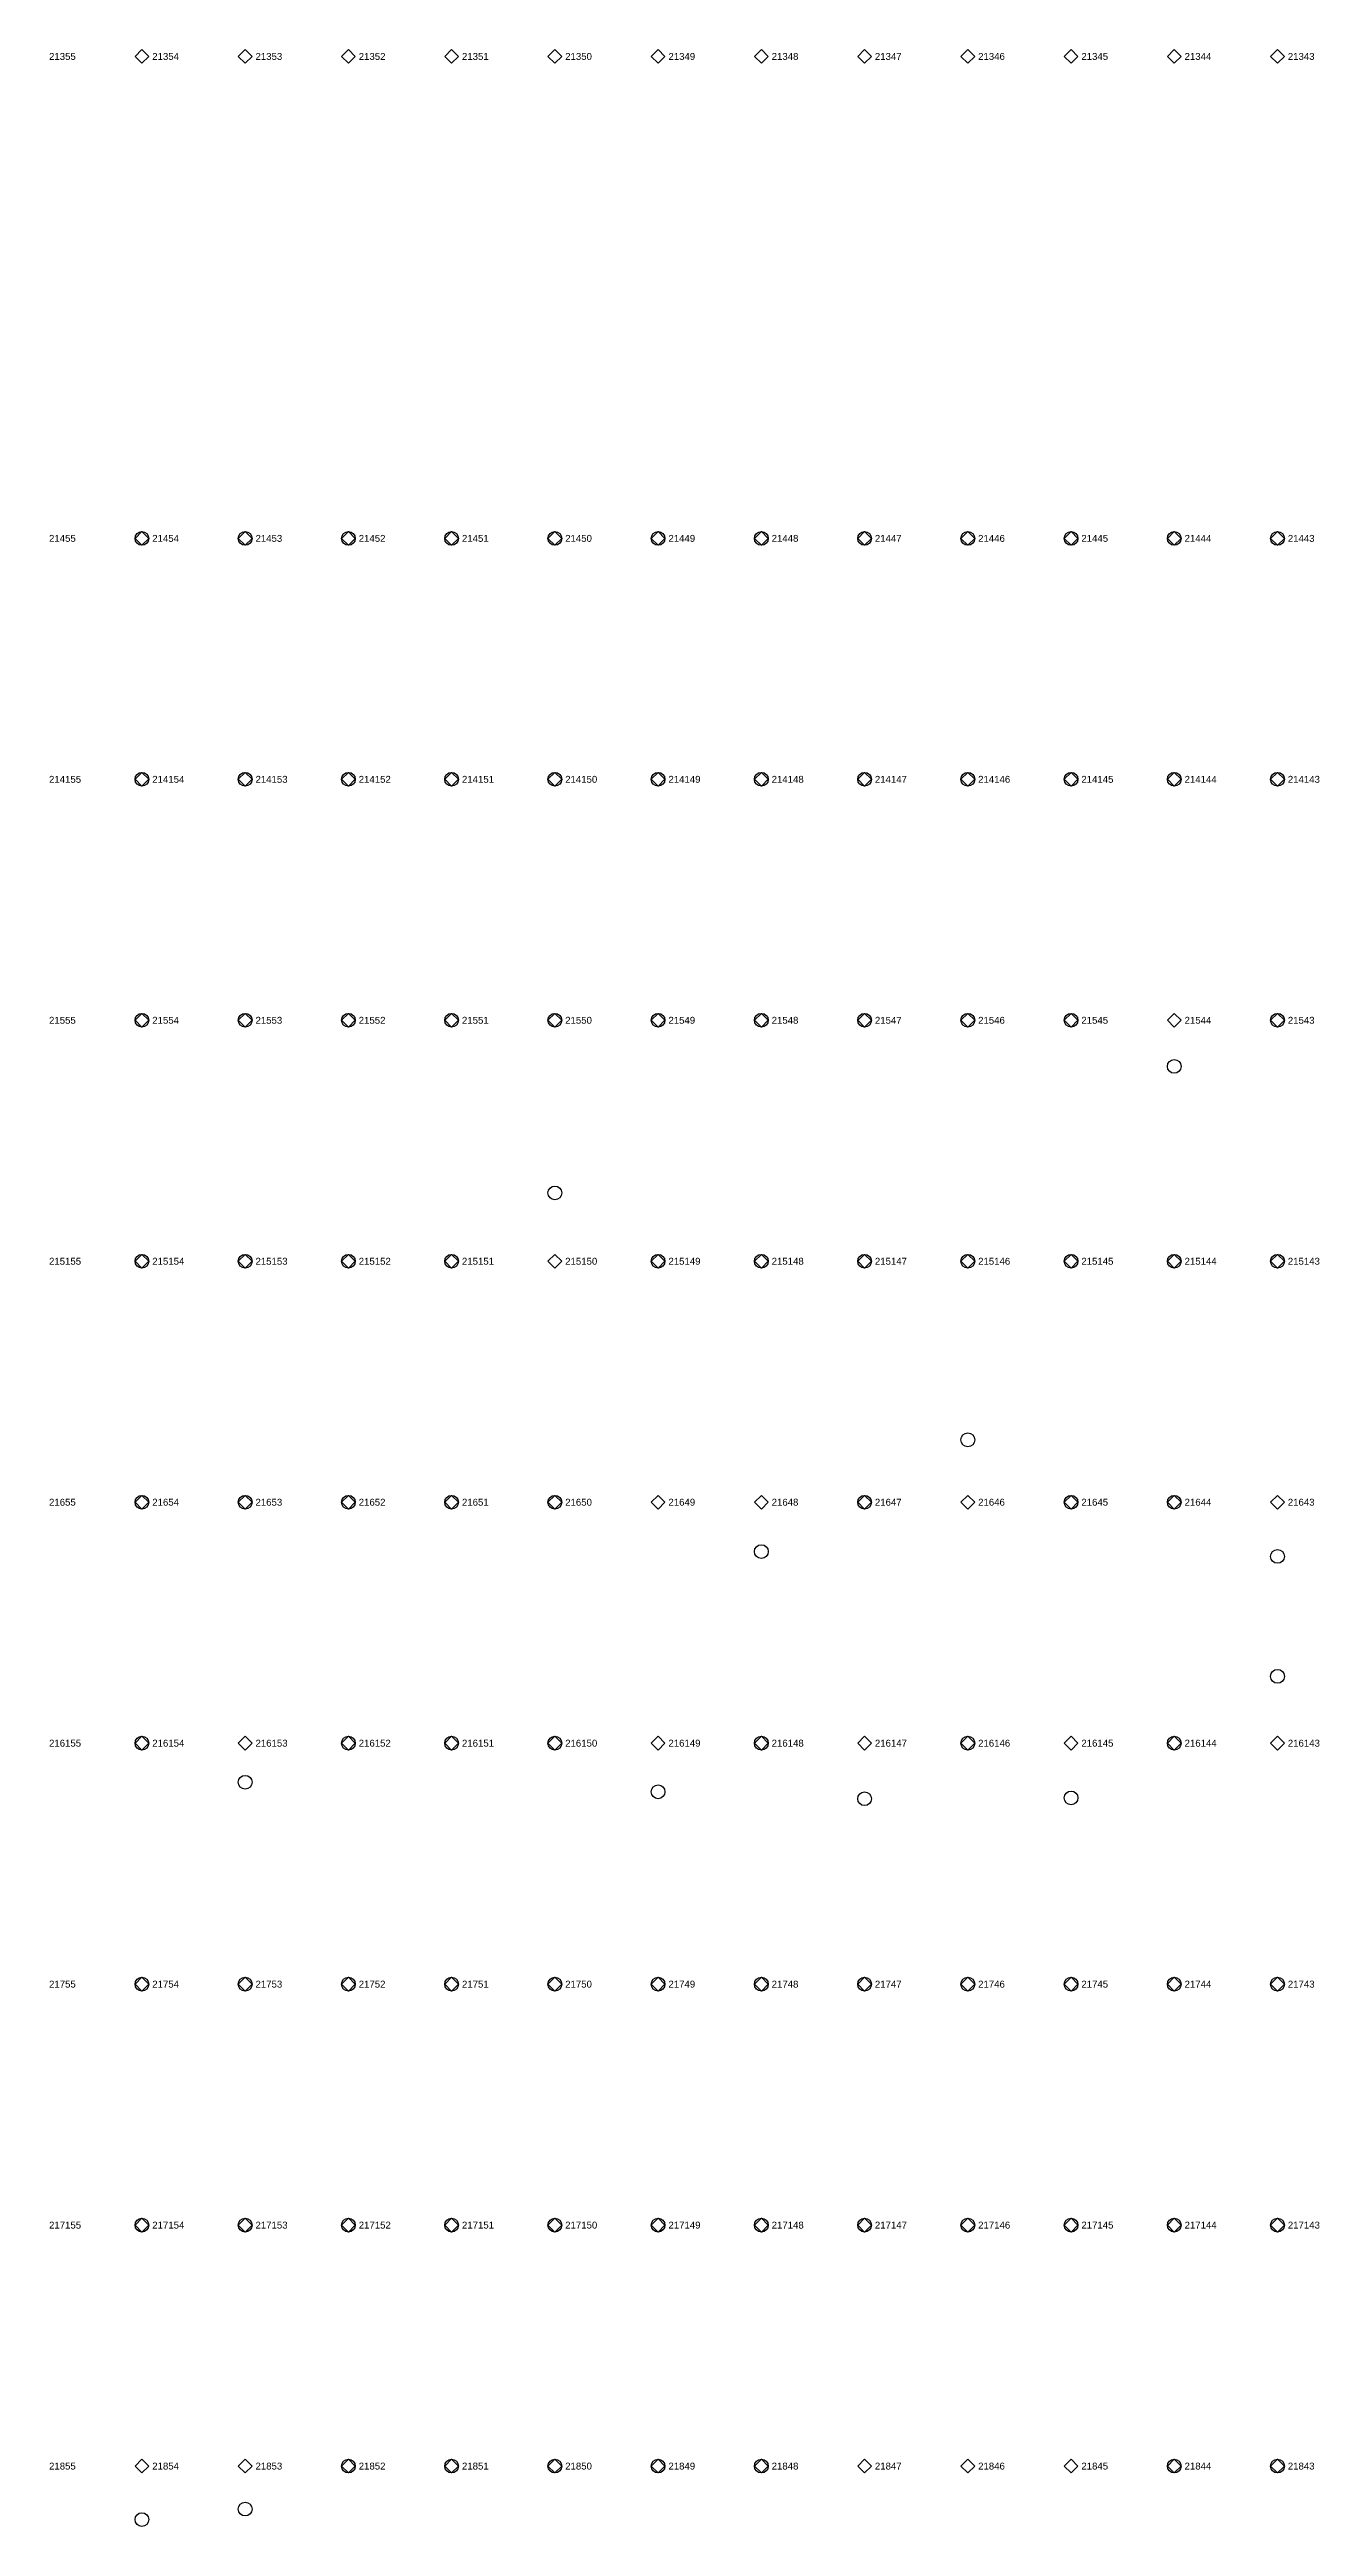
# Model space of a CAD drawing. Extents: x -5 to 376, y -217 to 241.
# Drawn here: x 137.8 to 184.7, y -96.9 to -5.5 of the extents above; entities that cross this region are included whole.
import ezdxf

# ---------------------------------------------------------------- set-up
doc = ezdxf.new("R2010")
doc.units = 0
for name, color, linetype in [('FIXTURE_INTERFACE_PIN', 4, 'CONTINUOUS'), ('TESTER_INTERFACE_PIN', 144, 'CONTINUOUS'), ('TESTER_INTERFACE_PIN_LABEL', 144, 'CONTINUOUS')]:
    doc.layers.add(name, color=color, linetype=linetype)
doc.styles.get("Standard").update_dxf_attribs({"font": 'arial.ttf'})

msp = doc.modelspace()

# ---------------------------------------------------------------- linework, layer by layer
at = {"layer": 'FIXTURE_INTERFACE_PIN'}
for centre in [(141.25194, -23.5585), (145.06194, -23.5585), (148.87194, -23.5585), (152.68194, -23.5585), (156.49194, -23.5585), (160.30194, -23.5585), (164.11194, -23.5585), (167.92194, -23.5585), (171.73194, -23.5585), (175.54194, -23.5585), (179.35194, -23.5585), (183.16194, -23.5585), (141.25194, -32.4485), (145.06194, -32.4485), (148.87194, -32.4485), (152.68194, -32.4485), (156.49194, -32.4485), (160.30194, -32.4485), (164.11194, -32.4485), (167.92194, -32.4485), (171.73194, -32.4485), (175.54194, -32.4485), (179.35194, -32.4485), (183.16194, -32.4485), (141.25194, -41.3385), (145.06194, -41.3385), (148.87194, -41.3385), (152.68194, -41.3385), (156.49194, -41.3385), (160.30194, -41.3385), (164.11194, -41.3385), (167.92194, -41.3385), (171.73194, -41.3385), (175.54194, -41.3385), (183.16194, -41.3385), (179.35194, -43.03776), (156.49194, -47.70628), (141.25194, -50.2285), (145.06194, -50.2285), (148.87194, -50.2285), (152.68194, -50.2285), (160.30194, -50.2285), (164.11194, -50.2285), (167.92194, -50.2285), (171.73194, -50.2285), (175.54194, -50.2285), (179.35194, -50.2285), (183.16194, -50.2285), (171.73194, -56.81726), (141.25194, -59.1185), (145.06194, -59.1185), (148.87194, -59.1185), (152.68194, -59.1185), (156.49194, -59.1185), (167.92194, -59.1185), (175.54194, -59.1185), (179.35194, -59.1185), (164.11194, -60.94222), (183.16194, -61.11748), (183.16194, -65.54216), (141.25194, -68.0085), (148.87194, -68.0085), (152.68194, -68.0085), (156.49194, -68.0085), (164.11194, -68.0085), (171.73194, -68.0085), (179.35194, -68.0085), (145.06194, -69.45122), (160.30194, -69.80174), (167.92194, -70.05828), (175.54194, -70.0278), (141.25194, -76.8985), (145.06194, -76.8985), (148.87194, -76.8985), (152.68194, -76.8985), (156.49194, -76.8985), (160.30194, -76.8985), (164.11194, -76.8985), (167.92194, -76.8985), (171.73194, -76.8985), (175.54194, -76.8985), (179.35194, -76.8985), (183.16194, -76.8985), (141.25194, -85.7885), (145.06194, -85.7885), (148.87194, -85.7885), (152.68194, -85.7885), (156.49194, -85.7885), (160.30194, -85.7885), (164.11194, -85.7885), (167.92194, -85.7885), (171.73194, -85.7885), (175.54194, -85.7885), (179.35194, -85.7885), (183.16194, -85.7885), (148.87194, -94.6785), (152.68194, -94.6785), (156.49194, -94.6785), (160.30194, -94.6785), (164.11194, -94.6785), (179.35194, -94.6785), (183.16194, -94.6785), (141.25194, -96.65208), (145.06194, -96.26346)]:
    msp.add_circle(centre, 0.254, dxfattribs=at)
at = {"layer": 'TESTER_INTERFACE_PIN'}
for p, q in [((141.25194, -5.5245), (140.99794, -5.7785)), ((140.99794, -5.7785), (141.25194, -6.0325)), ((141.50594, -5.7785), (141.25194, -5.5245)), ((141.25194, -6.0325), (141.50594, -5.7785)), ((145.06194, -5.5245), (144.80794, -5.7785)), ((144.80794, -5.7785), (145.06194, -6.0325)), ((145.31594, -5.7785), (145.06194, -5.5245)), ((145.06194, -6.0325), (145.31594, -5.7785)), ((148.87194, -5.5245), (148.61794, -5.7785)), ((148.61794, -5.7785), (148.87194, -6.0325)), ((149.12594, -5.7785), (148.87194, -5.5245)), ((148.87194, -6.0325), (149.12594, -5.7785)), ((152.68194, -5.5245), (152.42794, -5.7785)), ((152.42794, -5.7785), (152.68194, -6.0325)), ((152.93594, -5.7785), (152.68194, -5.5245)), ((152.68194, -6.0325), (152.93594, -5.7785)), ((156.49194, -5.5245), (156.23794, -5.7785)), ((156.23794, -5.7785), (156.49194, -6.0325)), ((156.74594, -5.7785), (156.49194, -5.5245)), ((156.49194, -6.0325), (156.74594, -5.7785)), ((160.30194, -5.5245), (160.04794, -5.7785)), ((160.04794, -5.7785), (160.30194, -6.0325)), ((160.55594, -5.7785), (160.30194, -5.5245)), ((160.30194, -6.0325), (160.55594, -5.7785)), ((164.11194, -5.5245), (163.85794, -5.7785)), ((163.85794, -5.7785), (164.11194, -6.0325)), ((164.36594, -5.7785), (164.11194, -5.5245)), ((164.11194, -6.0325), (164.36594, -5.7785)), ((167.92194, -5.5245), (167.66794, -5.7785)), ((167.66794, -5.7785), (167.92194, -6.0325)), ((168.17594, -5.7785), (167.92194, -5.5245)), ((167.92194, -6.0325), (168.17594, -5.7785)), ((171.73194, -5.5245), (171.47794, -5.7785)), ((171.47794, -5.7785), (171.73194, -6.0325)), ((171.98594, -5.7785), (171.73194, -5.5245)), ((171.73194, -6.0325), (171.98594, -5.7785)), ((175.54194, -5.5245), (175.28794, -5.7785)), ((175.28794, -5.7785), (175.54194, -6.0325)), ((175.79594, -5.7785), (175.54194, -5.5245)), ((175.54194, -6.0325), (175.79594, -5.7785)), ((179.35194, -5.5245), (179.09794, -5.7785)), ((179.09794, -5.7785), (179.35194, -6.0325)), ((179.60594, -5.7785), (179.35194, -5.5245)), ((179.35194, -6.0325), (179.60594, -5.7785)), ((183.16194, -5.5245), (182.90794, -5.7785)), ((182.90794, -5.7785), (183.16194, -6.0325)), ((183.41594, -5.7785), (183.16194, -5.5245)), ((183.16194, -6.0325), (183.41594, -5.7785)), ((141.25194, -23.3045), (140.99794, -23.5585)), ((140.99794, -23.5585), (141.25194, -23.8125)), ((141.50594, -23.5585), (141.25194, -23.3045)), ((141.25194, -23.8125), (141.50594, -23.5585)), ((145.06194, -23.3045), (144.80794, -23.5585)), ((144.80794, -23.5585), (145.06194, -23.8125)), ((145.31594, -23.5585), (145.06194, -23.3045)), ((145.06194, -23.8125), (145.31594, -23.5585)), ((148.87194, -23.3045), (148.61794, -23.5585)), ((148.61794, -23.5585), (148.87194, -23.8125)), ((149.12594, -23.5585), (148.87194, -23.3045)), ((148.87194, -23.8125), (149.12594, -23.5585)), ((152.68194, -23.3045), (152.42794, -23.5585)), ((152.42794, -23.5585), (152.68194, -23.8125)), ((152.93594, -23.5585), (152.68194, -23.3045)), ((152.68194, -23.8125), (152.93594, -23.5585)), ((156.49194, -23.3045), (156.23794, -23.5585)), ((156.23794, -23.5585), (156.49194, -23.8125)), ((156.74594, -23.5585), (156.49194, -23.3045)), ((156.49194, -23.8125), (156.74594, -23.5585)), ((160.30194, -23.3045), (160.04794, -23.5585)), ((160.04794, -23.5585), (160.30194, -23.8125)), ((160.55594, -23.5585), (160.30194, -23.3045)), ((160.30194, -23.8125), (160.55594, -23.5585)), ((164.11194, -23.3045), (163.85794, -23.5585)), ((163.85794, -23.5585), (164.11194, -23.8125)), ((164.36594, -23.5585), (164.11194, -23.3045)), ((164.11194, -23.8125), (164.36594, -23.5585)), ((167.92194, -23.3045), (167.66794, -23.5585)), ((167.66794, -23.5585), (167.92194, -23.8125)), ((168.17594, -23.5585), (167.92194, -23.3045)), ((167.92194, -23.8125), (168.17594, -23.5585)), ((171.73194, -23.3045), (171.47794, -23.5585)), ((171.47794, -23.5585), (171.73194, -23.8125)), ((171.98594, -23.5585), (171.73194, -23.3045)), ((171.73194, -23.8125), (171.98594, -23.5585)), ((175.54194, -23.3045), (175.28794, -23.5585)), ((175.28794, -23.5585), (175.54194, -23.8125)), ((175.79594, -23.5585), (175.54194, -23.3045)), ((175.54194, -23.8125), (175.79594, -23.5585)), ((179.35194, -23.3045), (179.09794, -23.5585)), ((179.09794, -23.5585), (179.35194, -23.8125)), ((179.60594, -23.5585), (179.35194, -23.3045)), ((179.35194, -23.8125), (179.60594, -23.5585)), ((183.16194, -23.3045), (182.90794, -23.5585)), ((182.90794, -23.5585), (183.16194, -23.8125)), ((183.41594, -23.5585), (183.16194, -23.3045)), ((183.16194, -23.8125), (183.41594, -23.5585)), ((141.25194, -32.1945), (140.99794, -32.4485)), ((140.99794, -32.4485), (141.25194, -32.7025)), ((141.50594, -32.4485), (141.25194, -32.1945)), ((141.25194, -32.7025), (141.50594, -32.4485)), ((145.06194, -32.1945), (144.80794, -32.4485)), ((144.80794, -32.4485), (145.06194, -32.7025)), ((145.31594, -32.4485), (145.06194, -32.1945)), ((145.06194, -32.7025), (145.31594, -32.4485)), ((148.87194, -32.1945), (148.61794, -32.4485)), ((148.61794, -32.4485), (148.87194, -32.7025)), ((149.12594, -32.4485), (148.87194, -32.1945)), ((148.87194, -32.7025), (149.12594, -32.4485)), ((152.68194, -32.1945), (152.42794, -32.4485)), ((152.42794, -32.4485), (152.68194, -32.7025)), ((152.93594, -32.4485), (152.68194, -32.1945)), ((152.68194, -32.7025), (152.93594, -32.4485)), ((156.49194, -32.1945), (156.23794, -32.4485)), ((156.23794, -32.4485), (156.49194, -32.7025)), ((156.74594, -32.4485), (156.49194, -32.1945)), ((156.49194, -32.7025), (156.74594, -32.4485)), ((160.30194, -32.1945), (160.04794, -32.4485)), ((160.04794, -32.4485), (160.30194, -32.7025)), ((160.55594, -32.4485), (160.30194, -32.1945)), ((160.30194, -32.7025), (160.55594, -32.4485)), ((164.11194, -32.1945), (163.85794, -32.4485)), ((163.85794, -32.4485), (164.11194, -32.7025)), ((164.36594, -32.4485), (164.11194, -32.1945)), ((164.11194, -32.7025), (164.36594, -32.4485)), ((167.92194, -32.1945), (167.66794, -32.4485)), ((167.66794, -32.4485), (167.92194, -32.7025)), ((168.17594, -32.4485), (167.92194, -32.1945)), ((167.92194, -32.7025), (168.17594, -32.4485)), ((171.73194, -32.1945), (171.47794, -32.4485)), ((171.47794, -32.4485), (171.73194, -32.7025)), ((171.98594, -32.4485), (171.73194, -32.1945)), ((171.73194, -32.7025), (171.98594, -32.4485)), ((175.54194, -32.1945), (175.28794, -32.4485)), ((175.28794, -32.4485), (175.54194, -32.7025)), ((175.79594, -32.4485), (175.54194, -32.1945)), ((175.54194, -32.7025), (175.79594, -32.4485)), ((179.35194, -32.1945), (179.09794, -32.4485)), ((179.09794, -32.4485), (179.35194, -32.7025)), ((179.60594, -32.4485), (179.35194, -32.1945)), ((179.35194, -32.7025), (179.60594, -32.4485)), ((183.16194, -32.1945), (182.90794, -32.4485)), ((182.90794, -32.4485), (183.16194, -32.7025)), ((183.41594, -32.4485), (183.16194, -32.1945)), ((183.16194, -32.7025), (183.41594, -32.4485)), ((141.25194, -41.0845), (140.99794, -41.3385)), ((141.50594, -41.3385), (141.25194, -41.0845)), ((145.06194, -41.0845), (144.80794, -41.3385)), ((145.31594, -41.3385), (145.06194, -41.0845)), ((148.87194, -41.0845), (148.61794, -41.3385)), ((149.12594, -41.3385), (148.87194, -41.0845)), ((152.68194, -41.0845), (152.42794, -41.3385)), ((152.93594, -41.3385), (152.68194, -41.0845)), ((156.49194, -41.0845), (156.23794, -41.3385)), ((156.74594, -41.3385), (156.49194, -41.0845)), ((160.30194, -41.0845), (160.04794, -41.3385)), ((160.55594, -41.3385), (160.30194, -41.0845)), ((164.11194, -41.0845), (163.85794, -41.3385)), ((164.36594, -41.3385), (164.11194, -41.0845)), ((167.92194, -41.0845), (167.66794, -41.3385)), ((168.17594, -41.3385), (167.92194, -41.0845)), ((171.73194, -41.0845), (171.47794, -41.3385)), ((171.98594, -41.3385), (171.73194, -41.0845)), ((175.54194, -41.0845), (175.28794, -41.3385)), ((175.79594, -41.3385), (175.54194, -41.0845)), ((179.35194, -41.0845), (179.09794, -41.3385)), ((179.60594, -41.3385), (179.35194, -41.0845)), ((183.16194, -41.0845), (182.90794, -41.3385)), ((183.41594, -41.3385), (183.16194, -41.0845)), ((140.99794, -41.3385), (141.25194, -41.5925)), ((141.25194, -41.5925), (141.50594, -41.3385)), ((144.80794, -41.3385), (145.06194, -41.5925)), ((145.06194, -41.5925), (145.31594, -41.3385)), ((148.61794, -41.3385), (148.87194, -41.5925)), ((148.87194, -41.5925), (149.12594, -41.3385)), ((152.42794, -41.3385), (152.68194, -41.5925)), ((152.68194, -41.5925), (152.93594, -41.3385)), ((156.23794, -41.3385), (156.49194, -41.5925)), ((156.49194, -41.5925), (156.74594, -41.3385)), ((160.04794, -41.3385), (160.30194, -41.5925)), ((160.30194, -41.5925), (160.55594, -41.3385)), ((163.85794, -41.3385), (164.11194, -41.5925)), ((164.11194, -41.5925), (164.36594, -41.3385)), ((167.66794, -41.3385), (167.92194, -41.5925)), ((167.92194, -41.5925), (168.17594, -41.3385)), ((171.47794, -41.3385), (171.73194, -41.5925)), ((171.73194, -41.5925), (171.98594, -41.3385)), ((175.28794, -41.3385), (175.54194, -41.5925)), ((175.54194, -41.5925), (175.79594, -41.3385)), ((179.09794, -41.3385), (179.35194, -41.5925)), ((179.35194, -41.5925), (179.60594, -41.3385)), ((182.90794, -41.3385), (183.16194, -41.5925)), ((183.16194, -41.5925), (183.41594, -41.3385)), ((141.25194, -49.9745), (140.99794, -50.2285)), ((140.99794, -50.2285), (141.25194, -50.4825)), ((141.50594, -50.2285), (141.25194, -49.9745)), ((141.25194, -50.4825), (141.50594, -50.2285)), ((145.06194, -49.9745), (144.80794, -50.2285)), ((144.80794, -50.2285), (145.06194, -50.4825)), ((145.31594, -50.2285), (145.06194, -49.9745)), ((145.06194, -50.4825), (145.31594, -50.2285)), ((148.87194, -49.9745), (148.61794, -50.2285)), ((148.61794, -50.2285), (148.87194, -50.4825)), ((149.12594, -50.2285), (148.87194, -49.9745)), ((148.87194, -50.4825), (149.12594, -50.2285)), ((152.68194, -49.9745), (152.42794, -50.2285)), ((152.42794, -50.2285), (152.68194, -50.4825)), ((152.93594, -50.2285), (152.68194, -49.9745)), ((152.68194, -50.4825), (152.93594, -50.2285)), ((156.49194, -49.9745), (156.23794, -50.2285)), ((156.23794, -50.2285), (156.49194, -50.4825)), ((156.74594, -50.2285), (156.49194, -49.9745)), ((156.49194, -50.4825), (156.74594, -50.2285)), ((160.30194, -49.9745), (160.04794, -50.2285)), ((160.04794, -50.2285), (160.30194, -50.4825)), ((160.55594, -50.2285), (160.30194, -49.9745)), ((160.30194, -50.4825), (160.55594, -50.2285)), ((164.11194, -49.9745), (163.85794, -50.2285)), ((163.85794, -50.2285), (164.11194, -50.4825)), ((164.36594, -50.2285), (164.11194, -49.9745)), ((164.11194, -50.4825), (164.36594, -50.2285)), ((167.92194, -49.9745), (167.66794, -50.2285)), ((167.66794, -50.2285), (167.92194, -50.4825)), ((168.17594, -50.2285), (167.92194, -49.9745)), ((167.92194, -50.4825), (168.17594, -50.2285)), ((171.73194, -49.9745), (171.47794, -50.2285)), ((171.47794, -50.2285), (171.73194, -50.4825)), ((171.98594, -50.2285), (171.73194, -49.9745)), ((171.73194, -50.4825), (171.98594, -50.2285)), ((175.54194, -49.9745), (175.28794, -50.2285)), ((175.28794, -50.2285), (175.54194, -50.4825)), ((175.79594, -50.2285), (175.54194, -49.9745)), ((175.54194, -50.4825), (175.79594, -50.2285)), ((179.35194, -49.9745), (179.09794, -50.2285)), ((179.09794, -50.2285), (179.35194, -50.4825)), ((179.60594, -50.2285), (179.35194, -49.9745)), ((179.35194, -50.4825), (179.60594, -50.2285)), ((183.16194, -49.9745), (182.90794, -50.2285)), ((182.90794, -50.2285), (183.16194, -50.4825)), ((183.41594, -50.2285), (183.16194, -49.9745)), ((183.16194, -50.4825), (183.41594, -50.2285)), ((141.25194, -58.8645), (140.99794, -59.1185)), ((140.99794, -59.1185), (141.25194, -59.3725)), ((141.50594, -59.1185), (141.25194, -58.8645)), ((141.25194, -59.3725), (141.50594, -59.1185)), ((145.06194, -58.8645), (144.80794, -59.1185)), ((144.80794, -59.1185), (145.06194, -59.3725)), ((145.31594, -59.1185), (145.06194, -58.8645)), ((145.06194, -59.3725), (145.31594, -59.1185)), ((148.87194, -58.8645), (148.61794, -59.1185)), ((148.61794, -59.1185), (148.87194, -59.3725)), ((149.12594, -59.1185), (148.87194, -58.8645)), ((148.87194, -59.3725), (149.12594, -59.1185)), ((152.68194, -58.8645), (152.42794, -59.1185)), ((152.42794, -59.1185), (152.68194, -59.3725)), ((152.93594, -59.1185), (152.68194, -58.8645)), ((152.68194, -59.3725), (152.93594, -59.1185)), ((156.49194, -58.8645), (156.23794, -59.1185)), ((156.23794, -59.1185), (156.49194, -59.3725)), ((156.74594, -59.1185), (156.49194, -58.8645)), ((156.49194, -59.3725), (156.74594, -59.1185)), ((160.30194, -58.8645), (160.04794, -59.1185)), ((160.04794, -59.1185), (160.30194, -59.3725)), ((160.55594, -59.1185), (160.30194, -58.8645)), ((160.30194, -59.3725), (160.55594, -59.1185)), ((164.11194, -58.8645), (163.85794, -59.1185)), ((163.85794, -59.1185), (164.11194, -59.3725)), ((164.36594, -59.1185), (164.11194, -58.8645)), ((164.11194, -59.3725), (164.36594, -59.1185)), ((167.92194, -58.8645), (167.66794, -59.1185)), ((167.66794, -59.1185), (167.92194, -59.3725)), ((168.17594, -59.1185), (167.92194, -58.8645)), ((167.92194, -59.3725), (168.17594, -59.1185)), ((171.73194, -58.8645), (171.47794, -59.1185)), ((171.47794, -59.1185), (171.73194, -59.3725)), ((171.98594, -59.1185), (171.73194, -58.8645)), ((171.73194, -59.3725), (171.98594, -59.1185)), ((175.54194, -58.8645), (175.28794, -59.1185)), ((175.28794, -59.1185), (175.54194, -59.3725)), ((175.79594, -59.1185), (175.54194, -58.8645)), ((175.54194, -59.3725), (175.79594, -59.1185)), ((179.35194, -58.8645), (179.09794, -59.1185)), ((179.09794, -59.1185), (179.35194, -59.3725)), ((179.60594, -59.1185), (179.35194, -58.8645)), ((179.35194, -59.3725), (179.60594, -59.1185)), ((183.16194, -58.8645), (182.90794, -59.1185)), ((182.90794, -59.1185), (183.16194, -59.3725)), ((183.41594, -59.1185), (183.16194, -58.8645)), ((183.16194, -59.3725), (183.41594, -59.1185)), ((141.25194, -67.7545), (140.99794, -68.0085)), ((140.99794, -68.0085), (141.25194, -68.2625)), ((141.50594, -68.0085), (141.25194, -67.7545)), ((141.25194, -68.2625), (141.50594, -68.0085)), ((145.06194, -67.7545), (144.80794, -68.0085)), ((144.80794, -68.0085), (145.06194, -68.2625)), ((145.31594, -68.0085), (145.06194, -67.7545)), ((145.06194, -68.2625), (145.31594, -68.0085)), ((148.87194, -67.7545), (148.61794, -68.0085)), ((148.61794, -68.0085), (148.87194, -68.2625)), ((149.12594, -68.0085), (148.87194, -67.7545)), ((148.87194, -68.2625), (149.12594, -68.0085)), ((152.68194, -67.7545), (152.42794, -68.0085)), ((152.42794, -68.0085), (152.68194, -68.2625)), ((152.93594, -68.0085), (152.68194, -67.7545)), ((152.68194, -68.2625), (152.93594, -68.0085)), ((156.49194, -67.7545), (156.23794, -68.0085)), ((156.23794, -68.0085), (156.49194, -68.2625)), ((156.74594, -68.0085), (156.49194, -67.7545)), ((156.49194, -68.2625), (156.74594, -68.0085)), ((160.30194, -67.7545), (160.04794, -68.0085)), ((160.04794, -68.0085), (160.30194, -68.2625)), ((160.55594, -68.0085), (160.30194, -67.7545)), ((160.30194, -68.2625), (160.55594, -68.0085)), ((164.11194, -67.7545), (163.85794, -68.0085)), ((163.85794, -68.0085), (164.11194, -68.2625)), ((164.36594, -68.0085), (164.11194, -67.7545)), ((164.11194, -68.2625), (164.36594, -68.0085)), ((167.92194, -67.7545), (167.66794, -68.0085)), ((167.66794, -68.0085), (167.92194, -68.2625)), ((168.17594, -68.0085), (167.92194, -67.7545)), ((167.92194, -68.2625), (168.17594, -68.0085)), ((171.73194, -67.7545), (171.47794, -68.0085)), ((171.47794, -68.0085), (171.73194, -68.2625)), ((171.98594, -68.0085), (171.73194, -67.7545)), ((171.73194, -68.2625), (171.98594, -68.0085)), ((175.54194, -67.7545), (175.28794, -68.0085)), ((175.28794, -68.0085), (175.54194, -68.2625)), ((175.79594, -68.0085), (175.54194, -67.7545)), ((175.54194, -68.2625), (175.79594, -68.0085)), ((179.35194, -67.7545), (179.09794, -68.0085)), ((179.09794, -68.0085), (179.35194, -68.2625)), ((179.60594, -68.0085), (179.35194, -67.7545)), ((179.35194, -68.2625), (179.60594, -68.0085)), ((183.16194, -67.7545), (182.90794, -68.0085)), ((182.90794, -68.0085), (183.16194, -68.2625)), ((183.41594, -68.0085), (183.16194, -67.7545)), ((183.16194, -68.2625), (183.41594, -68.0085)), ((141.25194, -76.6445), (140.99794, -76.8985)), ((141.50594, -76.8985), (141.25194, -76.6445)), ((145.06194, -76.6445), (144.80794, -76.8985)), ((145.31594, -76.8985), (145.06194, -76.6445)), ((148.87194, -76.6445), (148.61794, -76.8985)), ((149.12594, -76.8985), (148.87194, -76.6445)), ((152.68194, -76.6445), (152.42794, -76.8985)), ((152.93594, -76.8985), (152.68194, -76.6445)), ((156.49194, -76.6445), (156.23794, -76.8985)), ((156.74594, -76.8985), (156.49194, -76.6445)), ((160.30194, -76.6445), (160.04794, -76.8985)), ((160.55594, -76.8985), (160.30194, -76.6445)), ((164.11194, -76.6445), (163.85794, -76.8985)), ((164.36594, -76.8985), (164.11194, -76.6445)), ((167.92194, -76.6445), (167.66794, -76.8985)), ((168.17594, -76.8985), (167.92194, -76.6445)), ((171.73194, -76.6445), (171.47794, -76.8985)), ((171.98594, -76.8985), (171.73194, -76.6445)), ((175.54194, -76.6445), (175.28794, -76.8985)), ((175.79594, -76.8985), (175.54194, -76.6445)), ((179.35194, -76.6445), (179.09794, -76.8985)), ((179.60594, -76.8985), (179.35194, -76.6445)), ((183.16194, -76.6445), (182.90794, -76.8985)), ((183.41594, -76.8985), (183.16194, -76.6445)), ((140.99794, -76.8985), (141.25194, -77.1525)), ((141.25194, -77.1525), (141.50594, -76.8985)), ((144.80794, -76.8985), (145.06194, -77.1525)), ((145.06194, -77.1525), (145.31594, -76.8985)), ((148.61794, -76.8985), (148.87194, -77.1525)), ((148.87194, -77.1525), (149.12594, -76.8985)), ((152.42794, -76.8985), (152.68194, -77.1525)), ((152.68194, -77.1525), (152.93594, -76.8985)), ((156.23794, -76.8985), (156.49194, -77.1525)), ((156.49194, -77.1525), (156.74594, -76.8985)), ((160.04794, -76.8985), (160.30194, -77.1525)), ((160.30194, -77.1525), (160.55594, -76.8985)), ((163.85794, -76.8985), (164.11194, -77.1525)), ((164.11194, -77.1525), (164.36594, -76.8985)), ((167.66794, -76.8985), (167.92194, -77.1525)), ((167.92194, -77.1525), (168.17594, -76.8985)), ((171.47794, -76.8985), (171.73194, -77.1525)), ((171.73194, -77.1525), (171.98594, -76.8985)), ((175.28794, -76.8985), (175.54194, -77.1525)), ((175.54194, -77.1525), (175.79594, -76.8985)), ((179.09794, -76.8985), (179.35194, -77.1525)), ((179.35194, -77.1525), (179.60594, -76.8985)), ((182.90794, -76.8985), (183.16194, -77.1525)), ((183.16194, -77.1525), (183.41594, -76.8985)), ((141.25194, -85.5345), (140.99794, -85.7885)), ((140.99794, -85.7885), (141.25194, -86.0425)), ((141.50594, -85.7885), (141.25194, -85.5345)), ((141.25194, -86.0425), (141.50594, -85.7885)), ((145.06194, -85.5345), (144.80794, -85.7885)), ((144.80794, -85.7885), (145.06194, -86.0425)), ((145.31594, -85.7885), (145.06194, -85.5345)), ((145.06194, -86.0425), (145.31594, -85.7885)), ((148.87194, -85.5345), (148.61794, -85.7885)), ((148.61794, -85.7885), (148.87194, -86.0425)), ((149.12594, -85.7885), (148.87194, -85.5345)), ((148.87194, -86.0425), (149.12594, -85.7885)), ((152.68194, -85.5345), (152.42794, -85.7885)), ((152.42794, -85.7885), (152.68194, -86.0425)), ((152.93594, -85.7885), (152.68194, -85.5345)), ((152.68194, -86.0425), (152.93594, -85.7885)), ((156.49194, -85.5345), (156.23794, -85.7885)), ((156.23794, -85.7885), (156.49194, -86.0425)), ((156.74594, -85.7885), (156.49194, -85.5345)), ((156.49194, -86.0425), (156.74594, -85.7885)), ((160.30194, -85.5345), (160.04794, -85.7885)), ((160.04794, -85.7885), (160.30194, -86.0425)), ((160.55594, -85.7885), (160.30194, -85.5345)), ((160.30194, -86.0425), (160.55594, -85.7885)), ((164.11194, -85.5345), (163.85794, -85.7885)), ((163.85794, -85.7885), (164.11194, -86.0425)), ((164.36594, -85.7885), (164.11194, -85.5345)), ((164.11194, -86.0425), (164.36594, -85.7885)), ((167.92194, -85.5345), (167.66794, -85.7885)), ((167.66794, -85.7885), (167.92194, -86.0425)), ((168.17594, -85.7885), (167.92194, -85.5345)), ((167.92194, -86.0425), (168.17594, -85.7885)), ((171.73194, -85.5345), (171.47794, -85.7885)), ((171.47794, -85.7885), (171.73194, -86.0425)), ((171.98594, -85.7885), (171.73194, -85.5345)), ((171.73194, -86.0425), (171.98594, -85.7885)), ((175.54194, -85.5345), (175.28794, -85.7885)), ((175.28794, -85.7885), (175.54194, -86.0425)), ((175.79594, -85.7885), (175.54194, -85.5345)), ((175.54194, -86.0425), (175.79594, -85.7885)), ((179.35194, -85.5345), (179.09794, -85.7885)), ((179.09794, -85.7885), (179.35194, -86.0425)), ((179.60594, -85.7885), (179.35194, -85.5345)), ((179.35194, -86.0425), (179.60594, -85.7885)), ((183.16194, -85.5345), (182.90794, -85.7885)), ((182.90794, -85.7885), (183.16194, -86.0425)), ((183.41594, -85.7885), (183.16194, -85.5345)), ((183.16194, -86.0425), (183.41594, -85.7885)), ((141.25194, -94.4245), (140.99794, -94.6785)), ((140.99794, -94.6785), (141.25194, -94.9325)), ((141.50594, -94.6785), (141.25194, -94.4245)), ((141.25194, -94.9325), (141.50594, -94.6785)), ((145.06194, -94.4245), (144.80794, -94.6785)), ((144.80794, -94.6785), (145.06194, -94.9325)), ((145.31594, -94.6785), (145.06194, -94.4245)), ((145.06194, -94.9325), (145.31594, -94.6785)), ((148.87194, -94.4245), (148.61794, -94.6785)), ((148.61794, -94.6785), (148.87194, -94.9325)), ((149.12594, -94.6785), (148.87194, -94.4245)), ((148.87194, -94.9325), (149.12594, -94.6785)), ((152.68194, -94.4245), (152.42794, -94.6785)), ((152.42794, -94.6785), (152.68194, -94.9325)), ((152.93594, -94.6785), (152.68194, -94.4245)), ((152.68194, -94.9325), (152.93594, -94.6785)), ((156.49194, -94.4245), (156.23794, -94.6785)), ((156.23794, -94.6785), (156.49194, -94.9325)), ((156.74594, -94.6785), (156.49194, -94.4245)), ((156.49194, -94.9325), (156.74594, -94.6785)), ((160.30194, -94.4245), (160.04794, -94.6785)), ((160.04794, -94.6785), (160.30194, -94.9325)), ((160.55594, -94.6785), (160.30194, -94.4245)), ((160.30194, -94.9325), (160.55594, -94.6785)), ((164.11194, -94.4245), (163.85794, -94.6785)), ((163.85794, -94.6785), (164.11194, -94.9325)), ((164.36594, -94.6785), (164.11194, -94.4245)), ((164.11194, -94.9325), (164.36594, -94.6785)), ((167.92194, -94.4245), (167.66794, -94.6785)), ((167.66794, -94.6785), (167.92194, -94.9325)), ((168.17594, -94.6785), (167.92194, -94.4245)), ((167.92194, -94.9325), (168.17594, -94.6785)), ((171.73194, -94.4245), (171.47794, -94.6785)), ((171.47794, -94.6785), (171.73194, -94.9325)), ((171.98594, -94.6785), (171.73194, -94.4245)), ((171.73194, -94.9325), (171.98594, -94.6785)), ((175.54194, -94.4245), (175.28794, -94.6785)), ((175.28794, -94.6785), (175.54194, -94.9325)), ((175.79594, -94.6785), (175.54194, -94.4245)), ((175.54194, -94.9325), (175.79594, -94.6785)), ((179.35194, -94.4245), (179.09794, -94.6785)), ((179.09794, -94.6785), (179.35194, -94.9325)), ((179.60594, -94.6785), (179.35194, -94.4245)), ((179.35194, -94.9325), (179.60594, -94.6785)), ((183.16194, -94.4245), (182.90794, -94.6785)), ((182.90794, -94.6785), (183.16194, -94.9325)), ((183.41594, -94.6785), (183.16194, -94.4245)), ((183.16194, -94.9325), (183.41594, -94.6785))]:
    msp.add_line(p, q, dxfattribs=at)

# ---------------------------------------------------------------- texts
at = {"layer": 'TESTER_INTERFACE_PIN_LABEL'}
for s, p in [('21355', (137.82294, -5.9055)), ('21354', (141.63294, -5.9055)), ('21353', (145.44294, -5.9055)), ('21352', (149.25294, -5.9055)), ('21351', (153.06294, -5.9055)), ('21350', (156.87294, -5.9055)), ('21349', (160.68294, -5.9055)), ('21348', (164.49294, -5.9055)), ('21347', (168.30294, -5.9055)), ('21346', (172.11294, -5.9055)), ('21345', (175.92294, -5.9055)), ('21344', (179.73294, -5.9055)), ('21343', (183.54294, -5.9055)), ('21455', (137.82294, -23.6855)), ('21454', (141.63294, -23.6855)), ('21453', (145.44294, -23.6855)), ('21452', (149.25294, -23.6855)), ('21451', (153.06294, -23.6855)), ('21450', (156.87294, -23.6855)), ('21449', (160.68294, -23.6855)), ('21448', (164.49294, -23.6855)), ('21447', (168.30294, -23.6855)), ('21446', (172.11294, -23.6855)), ('21445', (175.92294, -23.6855)), ('21444', (179.73294, -23.6855)), ('21443', (183.54294, -23.6855)), ('214155', (137.82294, -32.5755)), ('214154', (141.63294, -32.5755)), ('214153', (145.44294, -32.5755)), ('214152', (149.25294, -32.5755)), ('214151', (153.06294, -32.5755)), ('214150', (156.87294, -32.5755)), ('214149', (160.68294, -32.5755)), ('214148', (164.49294, -32.5755)), ('214147', (168.30294, -32.5755)), ('214146', (172.11294, -32.5755)), ('214145', (175.92294, -32.5755)), ('214144', (179.73294, -32.5755)), ('214143', (183.54294, -32.5755)), ('21555', (137.82294, -41.4655)), ('21554', (141.63294, -41.4655)), ('21553', (145.44294, -41.4655)), ('21552', (149.25294, -41.4655)), ('21551', (153.06294, -41.4655)), ('21550', (156.87294, -41.4655)), ('21549', (160.68294, -41.4655)), ('21548', (164.49294, -41.4655)), ('21547', (168.30294, -41.4655)), ('21546', (172.11294, -41.4655)), ('21545', (175.92294, -41.4655)), ('21544', (179.73294, -41.4655)), ('21543', (183.54294, -41.4655)), ('215155', (137.82294, -50.3555)), ('215154', (141.63294, -50.3555)), ('215153', (145.44294, -50.3555)), ('215152', (149.25294, -50.3555)), ('215151', (153.06294, -50.3555)), ('215150', (156.87294, -50.3555)), ('215149', (160.68294, -50.3555)), ('215148', (164.49294, -50.3555)), ('215147', (168.30294, -50.3555)), ('215146', (172.11294, -50.3555)), ('215145', (175.92294, -50.3555)), ('215144', (179.73294, -50.3555)), ('215143', (183.54294, -50.3555)), ('21655', (137.82294, -59.2455)), ('21654', (141.63294, -59.2455)), ('21653', (145.44294, -59.2455)), ('21652', (149.25294, -59.2455)), ('21651', (153.06294, -59.2455)), ('21650', (156.87294, -59.2455)), ('21649', (160.68294, -59.2455)), ('21648', (164.49294, -59.2455)), ('21647', (168.30294, -59.2455)), ('21646', (172.11294, -59.2455)), ('21645', (175.92294, -59.2455)), ('21644', (179.73294, -59.2455)), ('21643', (183.54294, -59.2455)), ('216155', (137.82294, -68.1355)), ('216154', (141.63294, -68.1355)), ('216153', (145.44294, -68.1355)), ('216152', (149.25294, -68.1355)), ('216151', (153.06294, -68.1355)), ('216150', (156.87294, -68.1355)), ('216149', (160.68294, -68.1355)), ('216148', (164.49294, -68.1355)), ('216147', (168.30294, -68.1355)), ('216146', (172.11294, -68.1355)), ('216145', (175.92294, -68.1355)), ('216144', (179.73294, -68.1355)), ('216143', (183.54294, -68.1355)), ('21755', (137.82294, -77.0255)), ('21754', (141.63294, -77.0255)), ('21753', (145.44294, -77.0255)), ('21752', (149.25294, -77.0255)), ('21751', (153.06294, -77.0255)), ('21750', (156.87294, -77.0255)), ('21749', (160.68294, -77.0255)), ('21748', (164.49294, -77.0255)), ('21747', (168.30294, -77.0255)), ('21746', (172.11294, -77.0255)), ('21745', (175.92294, -77.0255)), ('21744', (179.73294, -77.0255)), ('21743', (183.54294, -77.0255)), ('217155', (137.82294, -85.9155)), ('217154', (141.63294, -85.9155)), ('217153', (145.44294, -85.9155)), ('217152', (149.25294, -85.9155)), ('217151', (153.06294, -85.9155)), ('217150', (156.87294, -85.9155)), ('217149', (160.68294, -85.9155)), ('217148', (164.49294, -85.9155)), ('217147', (168.30294, -85.9155)), ('217146', (172.11294, -85.9155)), ('217145', (175.92294, -85.9155)), ('217144', (179.73294, -85.9155)), ('217143', (183.54294, -85.9155)), ('21855', (137.82294, -94.8055)), ('21854', (141.63294, -94.8055)), ('21853', (145.44294, -94.8055)), ('21852', (149.25294, -94.8055)), ('21851', (153.06294, -94.8055)), ('21850', (156.87294, -94.8055)), ('21849', (160.68294, -94.8055)), ('21848', (164.49294, -94.8055)), ('21847', (168.30294, -94.8055)), ('21846', (172.11294, -94.8055)), ('21845', (175.92294, -94.8055)), ('21844', (179.73294, -94.8055)), ('21843', (183.54294, -94.8055))]:
    msp.add_text(s, height=0.254, dxfattribs=at).set_placement(p)

doc.saveas('drawing.dxf')
